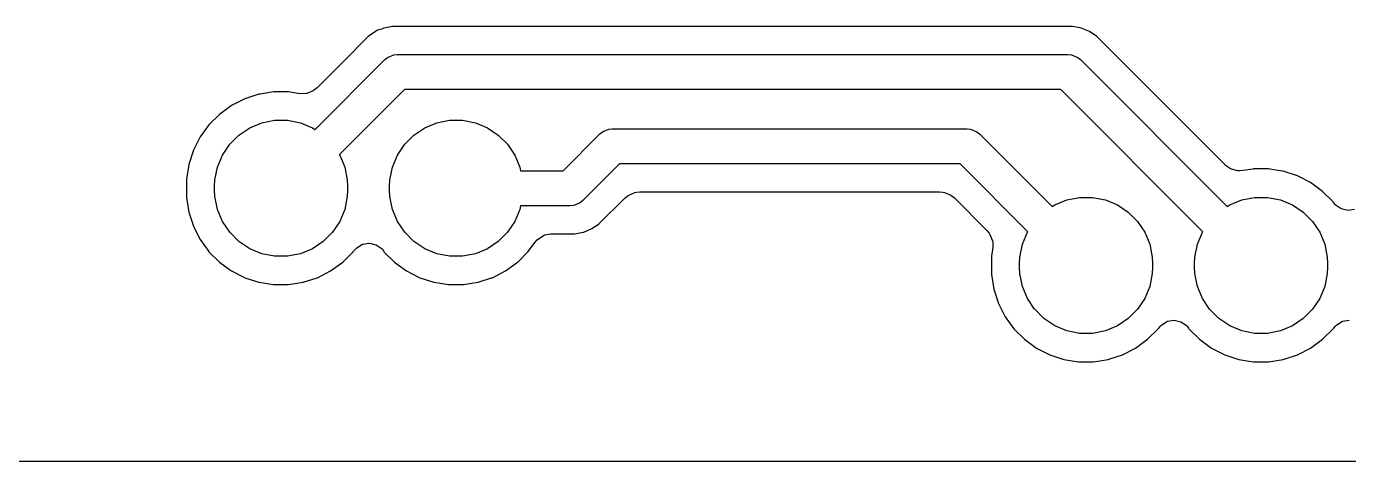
# Model space of a CAD drawing. Header units: millimetres. Extents: x 4 to 142, y 15 to 79.
# Drawn here: x 61.09 to 79.97, y 14.59 to 20.8 of the extents above; entities that cross this region are included whole.
import ezdxf

# ---------------------------------------------------------------- set-up
doc = ezdxf.new("R2010")
doc.units = ezdxf.units.MM
doc.layers.add('B.Cu', color=1, linetype='CONTINUOUS')

msp = doc.modelspace()

# ---------------------------------------------------------------- linework, layer by layer
at = {"layer": 'B.Cu'}
for points in [[(80.0586, 18.1878), (79.9628, 18.1726), (79.9626, 18.1727), (79.8684, 18.1952), (79.8683, 18.1953), (79.8676, 18.1956), (79.8675, 18.1957), (79.7956, 18.2457), (79.7956, 18.2458), (79.7858, 18.2555), (79.7858, 18.2556), (79.7858, 18.2556), (79.7605, 18.2852), (79.7604, 18.2853), (79.7575, 18.2892), (79.7535, 18.2947), (79.7534, 18.2948), (79.6032, 18.445), (79.6031, 18.4451), (79.4313, 18.57), (79.4311, 18.5701), (79.2419, 18.6665), (79.2417, 18.6666), (79.0397, 18.7322), (79.0396, 18.7323), (78.9289, 18.7498), (78.8298, 18.7655), (78.8296, 18.7655), (78.6172, 18.7655), (78.6171, 18.7655), (78.6159, 18.7654), (78.6158, 18.7654), (78.6122, 18.7647), (78.6121, 18.7647), (78.6121, 18.7647), (78.4652, 18.7414), (78.4651, 18.7414), (78.4164, 18.7386), (78.4164, 18.7386), (78.3934, 18.7395), (78.3933, 18.7395), (78.2989, 18.7621), (78.2988, 18.7622), (78.288, 18.7672), (78.2879, 18.7672), (78.2162, 18.8172), (78.2161, 18.8173), (77.3433, 19.69), (76.3795, 20.6538), (76.3794, 20.6539), (76.273, 20.725), (76.2728, 20.7251), (76.1546, 20.7741), (76.1544, 20.7741), (76.1347, 20.778), (76.029, 20.7991), (76.0288, 20.7991), (66.318, 20.7991), (66.3178, 20.7991), (66.313, 20.7981), (66.313, 20.7981), (66.313, 20.7981), (66.313, 20.7981), (66.1924, 20.7741), (66.1922, 20.7741), (66.1837, 20.7706), (66.1633, 20.7621), (66.1633, 20.7621), (66.122, 20.7491), (66.122, 20.7491), (66.0934, 20.7427), (66.093, 20.7425), (66.0742, 20.7253), (66.0742, 20.7253), (66.0739, 20.7251), (66.0739, 20.7251), (65.9674, 20.6539), (65.9673, 20.6538), (65.6032, 20.2897), (65.2383, 19.9248), (65.2382, 19.9248), (65.2005, 19.8938), (65.2005, 19.8938), (65.1814, 19.881), (65.1813, 19.881), (65.0916, 19.8439), (65.0915, 19.8438), (65.0915, 19.8438), (65.0798, 19.8415), (65.0797, 19.8415), (64.9923, 19.8398), (64.9922, 19.8398), (64.8298, 19.8655), (64.8296, 19.8655), (64.6172, 19.8655), (64.617, 19.8655), (64.6168, 19.8655), (64.6168, 19.8655), (64.4265, 19.8353), (64.4265, 19.8353), (64.4072, 19.8323), (64.4071, 19.8322), (64.2051, 19.7666), (64.2049, 19.7665), (64.0157, 19.6701), (64.0155, 19.67), (63.8437, 19.5451), (63.8436, 19.545), (63.6934, 19.3948), (63.6933, 19.3947), (63.5684, 19.2229), (63.5683, 19.2227), (63.4719, 19.0335), (63.4718, 19.0333), (63.4062, 18.8313), (63.4061, 18.8312), (63.3729, 18.6214), (63.3729, 18.6212), (63.3729, 18.3588), (63.3729, 18.3586), (63.4061, 18.1488), (63.4062, 18.1487), (63.4718, 17.9467), (63.4719, 17.9465), (63.5683, 17.7572), (63.5684, 17.7571), (63.6933, 17.5853), (63.6934, 17.5851), (63.8435, 17.435), (63.8437, 17.4349), (63.9881, 17.3299), (64.0155, 17.31), (64.0157, 17.3099), (64.1739, 17.2293), (64.2049, 17.2135), (64.2051, 17.2134), (64.4071, 17.1478), (64.4072, 17.1477), (64.617, 17.1145), (64.6172, 17.1145), (64.8296, 17.1145), (64.8298, 17.1145), (65.0396, 17.1477), (65.0397, 17.1478), (65.0405, 17.148), (65.2383, 17.2123), (65.2417, 17.2134), (65.2419, 17.2135), (65.4311, 17.3099), (65.4313, 17.31), (65.6031, 17.4349), (65.6033, 17.435), (65.7534, 17.5851), (65.7535, 17.5853), (65.7575, 17.5907), (65.7576, 17.5908), (65.7899, 17.6272), (65.79, 17.6273), (65.8052, 17.6414), (65.8053, 17.6414), (65.888, 17.6921), (65.8882, 17.6922), (65.984, 17.7074), (65.9842, 17.7073), (66.0784, 17.6848), (66.0785, 17.6847), (66.0792, 17.6844), (66.0793, 17.6843), (66.1512, 17.6343), (66.1512, 17.6342), (66.161, 17.6245), (66.161, 17.6244), (66.1863, 17.5948), (66.1864, 17.5947), (66.1933, 17.5853), (66.1934, 17.5851), (66.3435, 17.435), (66.3437, 17.4349), (66.5155, 17.31), (66.5157, 17.3099), (66.7049, 17.2135), (66.7051, 17.2134), (66.9071, 17.1478), (66.9072, 17.1477), (67.117, 17.1145), (67.1172, 17.1145), (67.3296, 17.1145), (67.3298, 17.1145), (67.5396, 17.1477), (67.5397, 17.1478), (67.5405, 17.148), (67.7295, 17.2094), (67.7417, 17.2134), (67.7419, 17.2135), (67.9311, 17.3099), (67.9313, 17.31), (68.1031, 17.4349), (68.1033, 17.435), (68.2534, 17.5852), (68.2535, 17.5853), (68.3493, 17.717), (68.3493, 17.717), (68.3817, 17.7535), (68.3817, 17.7535), (68.3986, 17.7691), (68.3987, 17.7692), (68.4814, 17.8199), (68.4815, 17.82), (68.4927, 17.8241), (68.4928, 17.8241), (68.5789, 17.8395), (68.579, 17.8395), (68.9191, 17.8395), (68.9193, 17.8395), (69.0381, 17.8632), (69.0381, 17.8632), (69.0381, 17.8632), (69.0382, 17.8632), (69.0471, 17.865), (69.0474, 17.865), (69.0561, 17.8692), (69.0562, 17.8692), (69.1631, 17.9135), (69.1633, 17.9136), (69.2697, 17.9847), (69.2698, 17.9848), (69.6319, 18.3469), (69.632, 18.347), (69.6697, 18.3779), (69.6697, 18.3779), (69.6889, 18.3907), (69.689, 18.3907), (69.7786, 18.4279), (69.7787, 18.4279), (69.8013, 18.4324), (69.8014, 18.4324), (69.8499, 18.4372), (69.8499, 18.4372), (74.1286, 18.4372), (74.1286, 18.4372), (74.1771, 18.4324), (74.1772, 18.4324), (74.1998, 18.4279), (74.1999, 18.4279), (74.2895, 18.3907), (74.2896, 18.3907), (74.3088, 18.3779), (74.3088, 18.3779), (74.3465, 18.347), (74.3465, 18.3469), (74.8067, 17.8867), (74.8068, 17.8867), (74.8377, 17.849), (74.8377, 17.8489), (74.8505, 17.8298), (74.8506, 17.8297), (74.8877, 17.74), (74.8878, 17.7399), (74.8901, 17.7282), (74.8901, 17.7281), (74.8918, 17.6407), (74.8918, 17.6406), (74.8877, 17.615), (74.8729, 17.5214), (74.8729, 17.5212), (74.8729, 17.2588), (74.8729, 17.2586), (74.9061, 17.0488), (74.9062, 17.0487), (74.9718, 16.8467), (74.9719, 16.8465), (75.0683, 16.6572), (75.0684, 16.6571), (75.1933, 16.4853), (75.1934, 16.4851), (75.3435, 16.335), (75.3437, 16.3349), (75.5155, 16.21), (75.5157, 16.2099), (75.7049, 16.1135), (75.7051, 16.1134), (75.9071, 16.0478), (75.9072, 16.0477), (76.117, 16.0145), (76.1172, 16.0145), (76.3296, 16.0145), (76.3298, 16.0145), (76.5396, 16.0477), (76.5397, 16.0478), (76.5405, 16.048), (76.5779, 16.0602), (76.7417, 16.1134), (76.7419, 16.1135), (76.9311, 16.2099), (76.9313, 16.21), (77.1031, 16.3349), (77.1033, 16.335), (77.2534, 16.4851), (77.2535, 16.4853), (77.2575, 16.4907), (77.2576, 16.4908), (77.2899, 16.5272), (77.29, 16.5273), (77.3052, 16.5414), (77.3053, 16.5414), (77.388, 16.5921), (77.3882, 16.5922), (77.484, 16.6074), (77.4842, 16.6073), (77.5784, 16.5848), (77.5785, 16.5847), (77.5792, 16.5844), (77.5793, 16.5843), (77.6512, 16.5343), (77.6512, 16.5342), (77.661, 16.5245), (77.661, 16.5244), (77.6863, 16.4948), (77.6864, 16.4947), (77.6933, 16.4853), (77.6934, 16.4851), (77.8435, 16.335), (77.8437, 16.3349), (78.0155, 16.21), (78.0157, 16.2099), (78.2049, 16.1135), (78.2051, 16.1134), (78.4071, 16.0478), (78.4072, 16.0477), (78.617, 16.0145), (78.6172, 16.0145), (78.8296, 16.0145), (78.8298, 16.0145), (79.0396, 16.0477), (79.0397, 16.0478), (79.0405, 16.048), (79.2417, 16.1134), (79.2419, 16.1135), (79.4311, 16.2099), (79.4313, 16.21), (79.6031, 16.3349), (79.6033, 16.335), (79.7534, 16.4852), (79.7535, 16.4853), (79.7575, 16.4907), (79.7576, 16.4908), (79.7899, 16.5272), (79.79, 16.5273), (79.8052, 16.5414), (79.8053, 16.5414), (79.888, 16.5921), (79.8882, 16.5922), (79.984, 16.6074)], [(142.0498, 14.59), (3.797, 14.59)]]:
    msp.add_lwpolyline(points, dxfattribs=at)
for points in [[(63.778, 18.6081), (63.778, 18.6081), (63.8143, 18.7907), (63.8143, 18.7908), (63.8856, 18.9628), (63.8856, 18.9629), (63.989, 19.1176), (63.9891, 19.1177), (64.1207, 19.2493), (64.1208, 19.2494), (64.2755, 19.3528), (64.2756, 19.3528), (64.4476, 19.4241), (64.4477, 19.4241), (64.6302, 19.4604), (64.6303, 19.4604), (64.8165, 19.4604), (64.8166, 19.4604), (64.9991, 19.4241), (64.9992, 19.4241), (65.1712, 19.3528), (65.1713, 19.3528), (65.2074, 19.3287), (65.2081, 19.3285), (65.2086, 19.3288), (66.2052, 20.3254), (66.2053, 20.3254), (66.2431, 20.3564), (66.2432, 20.3565), (66.3331, 20.3938), (66.3333, 20.3938), (66.3333, 20.3938), (66.382, 20.3986), (66.382, 20.3986), (75.9648, 20.3986), (75.9648, 20.3986), (76.0135, 20.3938), (76.0135, 20.3938), (76.0137, 20.3938), (76.1036, 20.3565), (76.1037, 20.3564), (76.1415, 20.3254), (76.1416, 20.3254), (78.2382, 18.2288), (78.2389, 18.2285), (78.2394, 18.2287), (78.2755, 18.2528), (78.2756, 18.2528), (78.4476, 18.3241), (78.4477, 18.3241), (78.6302, 18.3604), (78.6303, 18.3604), (78.8165, 18.3604), (78.8166, 18.3604), (78.9991, 18.3241), (78.9992, 18.3241), (79.1712, 18.2528), (79.1713, 18.2528), (79.326, 18.1494), (79.3261, 18.1493), (79.4577, 18.0177), (79.4578, 18.0176), (79.5612, 17.8629), (79.5612, 17.8628), (79.6325, 17.6908), (79.6325, 17.6907), (79.6688, 17.5081), (79.6688, 17.5081), (79.6734, 17.415), (79.6734, 17.415), (79.6734, 17.365), (79.6734, 17.365), (79.6688, 17.2719), (79.6688, 17.2719), (79.6325, 17.0893), (79.6325, 17.0892), (79.5612, 16.9172), (79.5612, 16.9171), (79.4578, 16.7624), (79.4577, 16.7623), (79.3261, 16.6307), (79.326, 16.6306), (79.1713, 16.5272), (79.1712, 16.5272), (78.9992, 16.4559), (78.9991, 16.4559), (78.8166, 16.4196), (78.8165, 16.4196), (78.6303, 16.4196), (78.6302, 16.4196), (78.4477, 16.4559), (78.4476, 16.4559), (78.2756, 16.5272), (78.2755, 16.5272), (78.1208, 16.6306), (78.1207, 16.6307), (77.9891, 16.7623), (77.989, 16.7624), (77.8856, 16.9171), (77.8856, 16.9172), (77.8143, 17.0892), (77.8143, 17.0893), (77.778, 17.2719), (77.778, 17.2719), (77.7734, 17.365), (77.7734, 17.415), (77.778, 17.5081), (77.778, 17.5081), (77.8143, 17.6907), (77.8143, 17.6908), (77.8856, 17.8628), (77.8856, 17.8629), (77.8897, 17.869), (77.8899, 17.8698), (77.8896, 17.8703), (75.8615, 19.8983), (75.8608, 19.8986), (66.486, 19.8986), (66.4853, 19.8983), (65.5572, 18.9703), (65.5569, 18.9696), (65.5571, 18.969), (65.5612, 18.9629), (65.5612, 18.9628), (65.6325, 18.7908), (65.6325, 18.7907), (65.6688, 18.6081), (65.6688, 18.6081), (65.6734, 18.515), (65.6734, 18.515), (65.6734, 18.465), (65.6734, 18.465), (65.6688, 18.3719), (65.6688, 18.3719), (65.6325, 18.1893), (65.6325, 18.1892), (65.5612, 18.0172), (65.5612, 18.0171), (65.4578, 17.8624), (65.4577, 17.8623), (65.3261, 17.7307), (65.326, 17.7306), (65.1713, 17.6272), (65.1712, 17.6272), (64.9992, 17.5559), (64.9991, 17.5559), (64.8166, 17.5196), (64.8165, 17.5196), (64.6303, 17.5196), (64.6302, 17.5196), (64.4477, 17.5559), (64.4476, 17.5559), (64.2756, 17.6272), (64.2755, 17.6272), (64.1208, 17.7306), (64.1207, 17.7307), (63.9891, 17.8623), (63.989, 17.8624), (63.8856, 18.0171), (63.8856, 18.0172), (63.8143, 18.1892), (63.8143, 18.1893), (63.778, 18.3719), (63.778, 18.3719), (63.7734, 18.465), (63.7734, 18.515)], [(66.278, 18.6081), (66.278, 18.6081), (66.3143, 18.7907), (66.3143, 18.7908), (66.3856, 18.9628), (66.3856, 18.9629), (66.489, 19.1176), (66.4891, 19.1177), (66.6207, 19.2493), (66.6208, 19.2494), (66.7755, 19.3528), (66.7756, 19.3528), (66.9476, 19.4241), (66.9477, 19.4241), (67.1302, 19.4604), (67.1303, 19.4604), (67.3165, 19.4604), (67.3166, 19.4604), (67.4991, 19.4241), (67.4992, 19.4241), (67.6712, 19.3528), (67.6713, 19.3528), (67.826, 19.2494), (67.8261, 19.2493), (67.9577, 19.1177), (67.9578, 19.1176), (68.0612, 18.9629), (68.0612, 18.9628), (68.1325, 18.7908), (68.1325, 18.7907), (68.1424, 18.7408), (68.1429, 18.7402), (68.1434, 18.74), (68.7511, 18.74), (68.7518, 18.7403), (69.276, 19.2645), (69.2761, 19.2645), (69.3138, 19.2955), (69.3138, 19.2955), (69.314, 19.2956), (69.404, 19.3329), (69.4041, 19.3329), (69.4528, 19.3377), (69.4528, 19.3377), (74.5257, 19.3377), (74.5257, 19.3377), (74.5744, 19.3329), (74.5745, 19.3329), (74.6645, 19.2956), (74.6646, 19.2955), (74.6647, 19.2955), (74.7024, 19.2645), (74.7025, 19.2645), (75.7382, 18.2288), (75.7389, 18.2285), (75.7394, 18.2287), (75.7755, 18.2528), (75.7756, 18.2528), (75.9476, 18.3241), (75.9477, 18.3241), (76.1302, 18.3604), (76.1303, 18.3604), (76.3165, 18.3604), (76.3166, 18.3604), (76.4991, 18.3241), (76.4992, 18.3241), (76.6712, 18.2528), (76.6713, 18.2528), (76.826, 18.1494), (76.8261, 18.1493), (76.9577, 18.0177), (76.9578, 18.0176), (77.0612, 17.8629), (77.0612, 17.8628), (77.1325, 17.6908), (77.1325, 17.6907), (77.1688, 17.5081), (77.1688, 17.5081), (77.1734, 17.415), (77.1734, 17.415), (77.1734, 17.365), (77.1734, 17.365), (77.1688, 17.2719), (77.1688, 17.2719), (77.1325, 17.0893), (77.1325, 17.0892), (77.0612, 16.9172), (77.0612, 16.9171), (76.9578, 16.7624), (76.9577, 16.7623), (76.8261, 16.6307), (76.826, 16.6306), (76.6713, 16.5272), (76.6712, 16.5272), (76.4992, 16.4559), (76.4991, 16.4559), (76.3166, 16.4196), (76.3165, 16.4196), (76.1303, 16.4196), (76.1302, 16.4196), (75.9477, 16.4559), (75.9476, 16.4559), (75.7756, 16.5272), (75.7755, 16.5272), (75.6208, 16.6306), (75.6207, 16.6307), (75.4891, 16.7623), (75.489, 16.7624), (75.3856, 16.9171), (75.3856, 16.9172), (75.3143, 17.0892), (75.3143, 17.0893), (75.278, 17.2719), (75.278, 17.2719), (75.2734, 17.365), (75.2734, 17.415), (75.278, 17.5081), (75.278, 17.5081), (75.3143, 17.6907), (75.3143, 17.6908), (75.3856, 17.8628), (75.3856, 17.8629), (75.3897, 17.869), (75.3899, 17.8698), (75.3896, 17.8703), (74.4224, 18.8374), (74.4217, 18.8377), (69.5568, 18.8377), (69.5561, 18.8374), (69.0319, 18.3132), (69.0318, 18.3132), (68.9941, 18.2822), (68.9941, 18.2822), (68.9939, 18.2821), (68.9039, 18.2448), (68.9038, 18.2448), (68.8551, 18.24), (68.8551, 18.24), (68.1434, 18.24), (68.1427, 18.2397), (68.1424, 18.2392), (68.1325, 18.1893), (68.1325, 18.1892), (68.0612, 18.0172), (68.0612, 18.0171), (67.9578, 17.8624), (67.9577, 17.8623), (67.8261, 17.7307), (67.826, 17.7306), (67.6713, 17.6272), (67.6712, 17.6272), (67.4992, 17.5559), (67.4991, 17.5559), (67.3166, 17.5196), (67.3165, 17.5196), (67.1303, 17.5196), (67.1302, 17.5196), (66.9477, 17.5559), (66.9476, 17.5559), (66.7756, 17.6272), (66.7755, 17.6272), (66.6208, 17.7306), (66.6207, 17.7307), (66.4891, 17.8623), (66.489, 17.8624), (66.3856, 18.0171), (66.3856, 18.0172), (66.3143, 18.1892), (66.3143, 18.1893), (66.278, 18.3719), (66.278, 18.3719), (66.2734, 18.465), (66.2734, 18.515)]]:
    msp.add_lwpolyline(points, close=True, dxfattribs=at)

doc.saveas('drawing.dxf')
